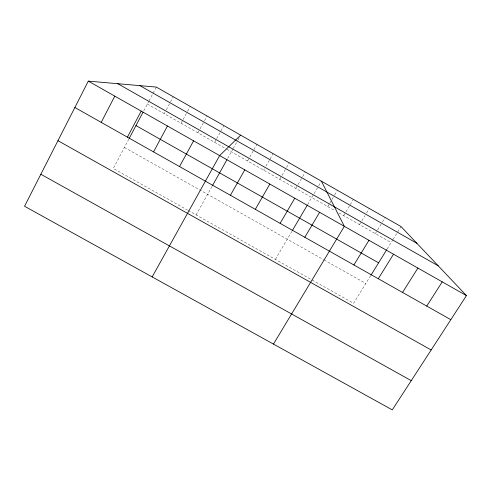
<?xml version="1.0" encoding="UTF-8"?>
<svg xmlns="http://www.w3.org/2000/svg" width="491" height="491" viewBox="0 0 491 491"><rect width="100%" height="100%" fill="white"/><g stroke="black" fill="none" stroke-linecap="round" stroke-linejoin="round"><path stroke-width="0.37" stroke-dasharray="2.46 1.84" d="M128.814 139.119L113.304 168.456L187.544 210.111M143.777 110.813L148.718 101.459M149.068 100.808L156.322 87.085M164.24 113.679L164.933 112.378M166.326 109.775L170.156 102.613M170.506 101.962L173.286 96.752M181.093 123.253L187.286 111.788M187.654 111.113L190.207 106.394M197.898 132.797L199.733 129.44M200.101 128.771L204.139 121.381M204.508 120.712L207.073 116.011M214.653 142.322L223.896 125.598M196.112 214.917L212.462 185.647M227.677 158.415L232.851 149.147M233.225 148.485L237.693 140.487M238.061 139.825L239.178 137.824M247.538 160.999L249.41 157.685M249.784 157.022L253.534 150.381M253.908 149.718L256.903 144.409M263.667 170.162L264.422 168.843M265.926 166.197L269.7 159.587M270.075 158.924L273.094 153.64M279.753 179.301L281.65 176.011M282.03 175.355L286.204 168.106M286.584 167.449L289.236 162.84M295.791 188.415L297.699 185.138M298.08 184.481L302.284 177.263M302.665 176.607L305.341 172.016M275.383 259.395L291.887 231.341M307.599 204.624L318.321 186.396M318.708 185.745L321.396 181.173M327.743 206.564L329.289 203.961M329.676 203.311L331.609 200.058M331.996 199.407L334.316 195.504M334.702 194.853L337.409 190.299M343.651 215.604L345.596 212.364M345.983 211.713L349.874 205.232M350.267 204.587L353.379 199.401M359.516 224.62L361.474 221.392M361.867 220.747L364.997 215.58M366.562 212.996L369.3 208.479M375.339 233.612L382.035 222.675M382.428 222.03L385.183 217.525M370.613 275.764L353.606 303.285L312.012 279.944M387.196 248.925L392.708 240.013M393.101 239.369L401.018 226.554M188.206 210.479L311.362 279.582M124.401 147.46L323.403 259.567M324.06 259.942L365.844 283.479M147.337 104.074L226.222 148.89M226.867 149.258L335.034 210.707M339.011 212.971L391.124 242.572"/><path stroke-width="0.74" d="M88.306 81.113L24.55 206.251L392.284 409.887L466.45 295.6L401.018 226.554L156.322 87.085L88.306 81.113L466.45 295.6M101.201 122.363L114.808 96.138M127.427 137.161L141.187 111.101M129.151 138.474L143.065 112.163M153.536 151.897L167.449 126.003M179.528 166.566L193.595 140.831M152.167 276.918L219.624 155.598L240.67 135.16M212.462 185.647L226.934 159.735M230.414 195.289L244.782 169.868M255.32 209.344L269.835 184.076M280.122 223.337L294.778 198.223M292.274 230.684L307.219 205.275M304.813 237.276L319.61 212.315M273.456 344.087L344.344 226.339L321.396 181.173M353.894 264.974L368.974 240.308M371.006 275.12L386.804 249.563M378.279 278.735L393.494 254.221M402.559 292.44L417.915 268.074M426.747 306.089L442.231 281.865M40.851 174.256L411.262 380.642M57.956 140.684L431.166 349.979M74.865 107.498L450.824 319.678M135.97 125.573L378.598 262.838M117.797 83.697L438.267 265.858M139.953 85.643L416.902 243.315"/></g></svg>
